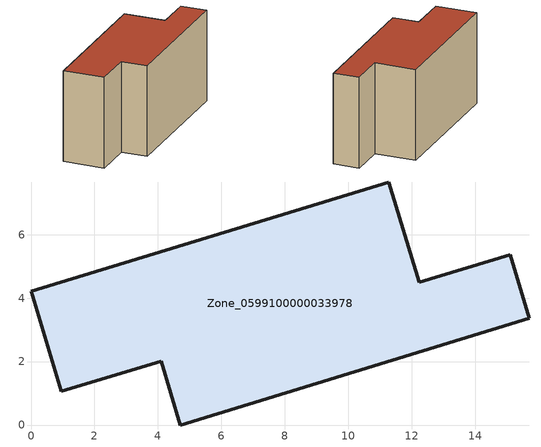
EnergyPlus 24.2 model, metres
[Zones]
Zone_0599100000033978
 floor ground (C_G): 12.24,4.5 15.11,5.37 15.71,3.36 4.7,0 4.1,2.01 0.95,1.06 0,4.21 11.28,7.66 z0
 wall outside (C_F): 11.28,7.66 0,4.21 0.95,1.06 4.1,2.01 4.7,0 15.71,3.36 15.11,5.37 12.24,4.5 11.28,7.66 z0:7.31
 roof outside (C_R): 12.24,4.5 11.28,7.66 0,4.21 0.95,1.06 4.1,2.01 4.7,0 15.71,3.36 15.11,5.37 z7.31
[BUILDING]
Pand.0599100000033978: North Axis=0; Terrain=City; Loads Convergence Tolerance Value=0.04; Temperature Convergence Tolerance Value=0.4; Solar Distribution=FullExterior; Maximum Number of Warmup Days=25; Minimum Number of Warmup Days=1
[Site:Location]
Rotterdam.The.Hague.AP_ZH_NLD Design_Conditions: Latitude=51.96; Longitude=4.45; Time Zone=1; Elevation=-4.5
[SITE:GROUNDTEMPERATURE:BUILDINGSURFACE]
18, 18, 18, 18, 18, 18, 18, 18, 18, 18, 18, 18
[MATERIAL] Thermal Absorptance=0.9; Solar Absorptance=0.7; Visible Absorptance=0.7
Name | Roughness | Thickness | Conductivity | Density | Specific Heat
G.TI.1975-1991 | MediumSmooth | 0.15 | 0.288461 | 540 | 1210
F.TI.1975-1991 | Rough | 0.3 | 0.230769 | 1920 | 840
R.TI.1975-1991 | MediumRough | 0.2 | 0.153846 | 1500 | 1000
[CONSTRUCTION]
C_G: G.TI.1975-1991
C_F: F.TI.1975-1991
C_R: R.TI.1975-1991
[ZONE]
Zone_0599100000033978: Type=1; Multiplier=1; Ceiling Height=Autocalculate; Volume=Autocalculate; Floor Area=autocalculate; Part of Total Floor Area=Yes
[ZONEINFILTRATION:DESIGNFLOWRATE]
Infil_Zone_0599100000033978: Zone or ZoneList or Space or SpaceList=Zone_0599100000033978; Schedule=AlwaysOn; Design Flow Rate Calculation Method=Flow/Area; Flow Rate per Floor Area=0.003; Constant Term Coefficient=1; Temperature Term Coefficient=0; Velocity Term Coefficient=0; Velocity Squared Term Coefficient=0
[HVACTEMPLATE:ZONE:IDEALLOADSAIRSYSTEM]
Zone_0599100000033978: Maximum Heating Supply Air Temperature=50; Minimum Cooling Supply Air Temperature=13; Maximum Heating Supply Air Humidity Ratio=0.0156; Minimum Cooling Supply Air Humidity Ratio=0.0077; Heating Limit=NoLimit; Cooling Limit=NoLimit; Dehumidification Control Type=ConstantSensibleHeatRatio; Cooling Sensible Heat Ratio=0.7; Dehumidification Setpoint=60; Humidification Control Type=None; Humidification Setpoint=30; Outdoor Air Method=None; Outdoor Air Flow Rate per Person=0.00944; Outdoor Air Flow Rate per Zone Floor Area=0; Outdoor Air Flow Rate per Zone=0; Demand Controlled Ventilation Type=None; Outdoor Air Economizer Type=NoEconomizer; Heat Recovery Type=None; Sensible Heat Recovery Effectiveness=0.7; Latent Heat Recovery Effectiveness=0.65
[ZONECONTROL:THERMOSTAT]
ThermostatControl_Zone_0599100000033978: Zone or ZoneList=Zone_0599100000033978; Control Type Schedule=DualSetpointControlType; Control 1=Thermostat_Zone_0599100000033978; Temperature Difference Between Cutout And Setpoint=0
[THERMOSTATSETPOINT:DUALSETPOINT]
Thermostat_Zone_0599100000033978: Heating Setpoint Temperature Schedule=HeatingSetpoint_Zone_0599100000033978; Cooling Setpoint Temperature Schedule=CoolingSetpoint_Zone_0599100000033978
[SCHEDULE:COMPACT]
HeatingSetpoint_Zone_0599100000033978: Through: 12/31, For: AllDays, Until: 24:00, 21
CoolingSetpoint_Zone_0599100000033978: Through: 12/31, For: AllDays, Until: 24:00, 24
DualSetpointControlType: Through: 12/31, For: AllDays, Until: 24:00, 4
AlwaysOn: Through: 12/31, For: AllDays, Until: 24:00, 1
